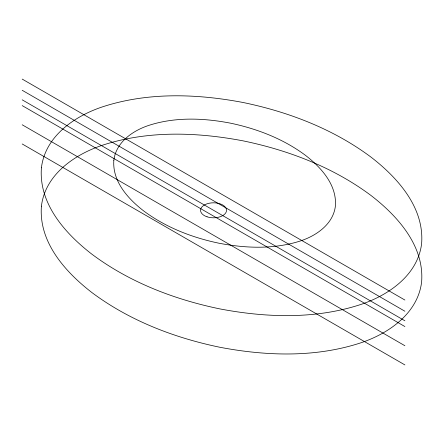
<?xml version="1.0" encoding="UTF-8"?>
<svg xmlns="http://www.w3.org/2000/svg" width="444" height="444" viewBox="0 0 444 444"><rect width="100%" height="100%" fill="white"/><g stroke="black" fill="none" stroke-linecap="round" stroke-linejoin="round"><path stroke-width="0.67" d="M22.2 79.088L404.895 300.033M22.2 90.282L404.895 311.233M22.2 99.828L404.895 320.779M22.2 105.611L404.895 326.556M22.2 124.786L404.895 345.737M22.2 143.967L404.895 364.913M113.803 160.656C112.449 181.74 128.216 198.984 143.806 211.022C165.812 227.411 191.947 237.534 218.664 243.157C245.654 248.374 274.259 249.506 300.677 240.87C316.733 235.536 333.511 223.826 335.436 205.683C336.791 184.599 321.023 167.349 305.433 155.317C283.427 138.928 257.287 128.804 230.575 123.182C203.585 117.96 174.98 116.828 148.557 125.469C132.506 130.797 115.723 142.507 113.803 160.656M41.42 167.793C38.567 203.818 65.285 233.616 91.914 254.207C129.493 282.29 174.259 299.472 219.958 308.919C266.439 317.749 315.656 319.386 361.066 304.39C388.839 295.049 417.848 274.941 421.617 243.617C424.464 207.598 397.752 177.8 371.123 157.209C333.544 129.126 288.772 111.944 243.073 102.492C196.598 93.667 147.38 92.03 101.97 107.026C74.198 116.367 45.188 136.475 41.42 167.793M41.42 206.155C38.567 242.174 65.285 271.972 91.914 292.563C129.493 320.646 174.259 337.829 219.958 347.28C266.439 356.105 315.656 357.742 361.066 342.746C388.839 333.405 417.848 313.298 421.617 281.979C424.464 245.954 397.752 216.156 371.123 195.571C333.544 167.482 288.772 150.3 243.073 140.853C196.598 132.023 147.38 130.386 101.97 145.382C74.198 154.723 45.188 174.831 41.42 206.155M207.054 216.8A12.987 7.498 0 0 0 226.534 210.301A12.987 7.498 0 0 0 207.054 203.807A12.987 7.498 0 0 0 207.054 216.8"/></g></svg>
